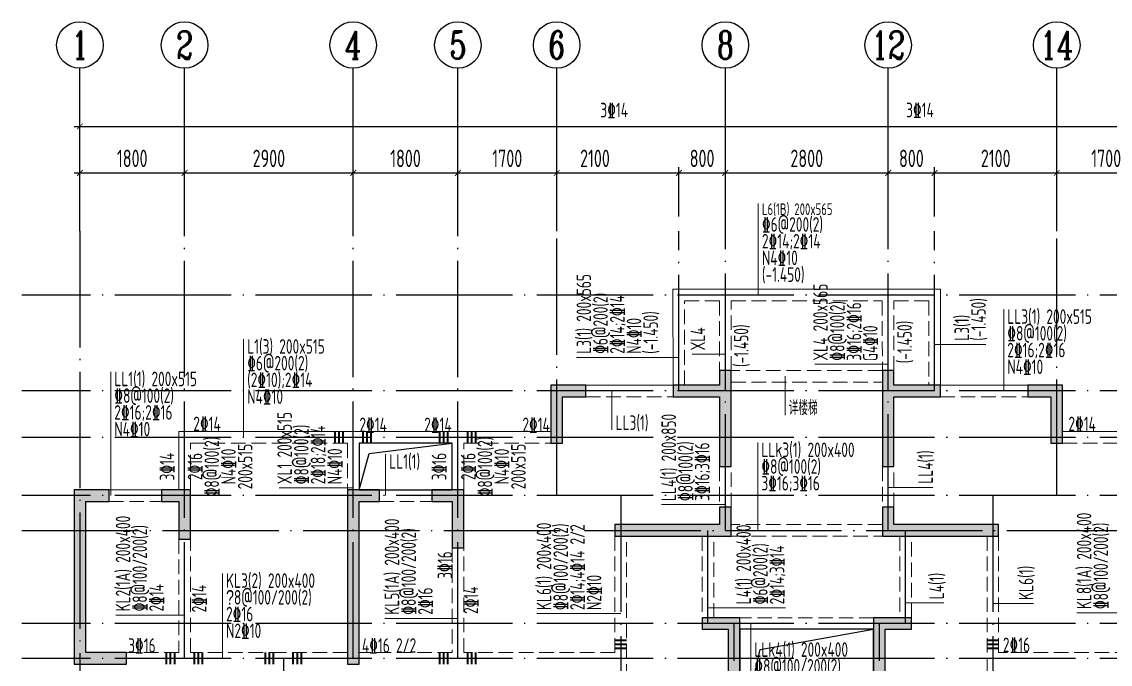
# Model space of a CAD drawing. Extents: x -655480 to 203344, y -294099 to 287156.
# Drawn here: x -75729 to -57009, y 64136 to 75186 of the extents above; entities that cross this region are included whole.
import ezdxf
from ezdxf.enums import TextEntityAlignment as Align

# ---------------------------------------------------------------- set-up
doc = ezdxf.new("R2010")
doc.units = 0
doc.header["$LTSCALE"] = 1000
doc.linetypes.add('DASH', pattern=[0.35, 0.25, -0.1])
doc.linetypes.add('DOTE', pattern=[2.42, 2, -0.2, 0.02, -0.2])
doc.layers.get('0').update_dxf_attribs({"linetype": 'CONTINUOUS'})
doc.layers.get('DEFPOINTS').update_dxf_attribs({"linetype": 'CONTINUOUS'})
for name, color, linetype in [('A-AXIS', 1, 'CONTINUOUS'), ('A-DOTE', 10, 'DOTE'), ('AXIS_NUM', 7, 'CONTINUOUS'), ('S-D洞口', 4, 'CONTINUOUS'), ('S-L主梁线', 4, 'DASH'), ('S-L梁编号', 6, 'CONTINUOUS'), ('S-L梁配筋', 7, 'CONTINUOUS'), ('S-Q墙填充', 252, 'CONTINUOUS'), ('S-Q墙实线', 6, 'CONTINUOUS'), ('S-Y一般标注', 3, 'CONTINUOUS')]:
    doc.layers.add(name, color=color, linetype=linetype)
doc.layers.add('梁附加箍筋', color=1, linetype='CONTINUOUS', lineweight=35)
doc.styles.add('TSSD_Axis', font='complex.shx', dxfattribs={"width": 0.7, "bigfont": 'hztxt.shx'})
doc.styles.add('TSSD_DIMENSION', font='Tssdeng.shx', dxfattribs={"width": 0.7, "bigfont": 'tssdchn.shx'})
doc.styles.add('TSSD_REIN', font='tssdeng.shx', dxfattribs={"width": 0.7, "height": 300, "bigfont": 'tssdchn.shx'})
doc.dimstyles.new('TSSD_100_100', dxfattribs={"dimtxt": 300, "dimasz": 100, "dimexe": 100, "dimexo": 250, "dimgap": 100, "dimtad": 1, "dimdec": 0, "dimzin": 0, "dimdsep": 46, "dimtxsty": 'TSSD_DIMENSION', "dimblk": 'ARCHTICK', "dimcen": 0, "dimdle": 100, "dimclrt": 7, "dimadec": 0, "dimazin": 0, "dimtfac": 1, "dimtdec": 0, "dimtix": 1, "dimtmove": 2, "dimatfit": 3, "dimldrblk": 'ARCHTICK', "dimfxl": 1, "dimtolj": 1, "dimtzin": 0, "dimarcsym": 0})

# ---------------------------------------------------------------- blocks, each defined once
blk = doc.blocks.new('ts_axno')
at = {"color": 0, "linetype": 'ByBlock', "lineweight": -2}
blk.add_circle((0, 0), 0.5, dxfattribs=at)
at = {"color": 0, "linetype": 'ByBlock', "lineweight": -2, "style": 'TSSD_Axis', "width": 0.7}
blk.add_attdef('A', text='', height=0.6, dxfattribs=at).set_placement((0, 0), align=Align.MIDDLE_CENTER)
blk = doc.blocks.new('_ArchTick')
at = {"color": 0, "linetype": 'ByBlock', "const_width": 0.15}
blk.add_lwpolyline([(-0.5, -0.5), (0.5, 0.5)], dxfattribs=at)
blk = doc.blocks.new('*D150')
at = {"layer": 'DEFPOINTS', "color": 0, "transparency": 16777216}
for p in [(6400, 19250), (4600, 18250), (6400, 18250)]:
    blk.add_point(p, dxfattribs=at)
at = {"layer": 'S-Y一般标注', "color": 0, "lineweight": -2, "transparency": 16777216}
for p, q in [((4600, 18500), (4600, 19350)), ((6400, 18500), (6400, 19350)), ((4500, 19250), (6500, 19250))]:
    blk.add_line(p, q, dxfattribs=at)
at = {"layer": 'S-Y一般标注', "color": 0, "lineweight": -2, "transparency": 16777216, "xscale": 100, "yscale": 100, "zscale": 100, "rotation": 180}
blk.add_blockref('_ArchTick', (4600, 19250), dxfattribs=at)
at = {"layer": 'S-Y一般标注', "color": 0, "lineweight": -2, "transparency": 16777216, "xscale": 100, "yscale": 100, "zscale": 100}
blk.add_blockref('_ArchTick', (6400, 19250), dxfattribs=at)
at = {"layer": 'S-Y一般标注', "color": 7, "transparency": 16777216, "insert": (5500, 19500), "char_height": 300, "attachment_point": 5, "style": 'TSSD_DIMENSION'}
blk.add_mtext('\\A1;1800', dxfattribs=at)
blk = doc.blocks.new('*D151')
at = {"layer": 'DEFPOINTS', "color": 0, "transparency": 16777216}
for p in [(9300, 19250), (6400, 18250), (9300, 18250)]:
    blk.add_point(p, dxfattribs=at)
at = {"layer": 'S-Y一般标注', "color": 0, "lineweight": -2, "transparency": 16777216}
for p, q in [((6400, 18500), (6400, 19350)), ((9300, 18500), (9300, 19350)), ((6300, 19250), (9400, 19250))]:
    blk.add_line(p, q, dxfattribs=at)
at = {"layer": 'S-Y一般标注', "color": 0, "lineweight": -2, "transparency": 16777216, "xscale": 100, "yscale": 100, "zscale": 100, "rotation": 180}
blk.add_blockref('_ArchTick', (6400, 19250), dxfattribs=at)
at = {"layer": 'S-Y一般标注', "color": 0, "lineweight": -2, "transparency": 16777216, "xscale": 100, "yscale": 100, "zscale": 100}
blk.add_blockref('_ArchTick', (9300, 19250), dxfattribs=at)
at = {"layer": 'S-Y一般标注', "color": 7, "transparency": 16777216, "insert": (7850, 19500), "char_height": 300, "attachment_point": 5, "style": 'TSSD_DIMENSION'}
blk.add_mtext('\\A1;2900', dxfattribs=at)
blk = doc.blocks.new('*D152')
at = {"layer": 'DEFPOINTS', "color": 0, "transparency": 16777216}
for p in [(11100, 19250), (9300, 18250), (11100, 18250)]:
    blk.add_point(p, dxfattribs=at)
at = {"layer": 'S-Y一般标注', "color": 0, "lineweight": -2, "transparency": 16777216}
for p, q in [((9300, 18500), (9300, 19350)), ((11100, 18500), (11100, 19350)), ((9200, 19250), (11200, 19250))]:
    blk.add_line(p, q, dxfattribs=at)
at = {"layer": 'S-Y一般标注', "color": 0, "lineweight": -2, "transparency": 16777216, "xscale": 100, "yscale": 100, "zscale": 100, "rotation": 180}
blk.add_blockref('_ArchTick', (9300, 19250), dxfattribs=at)
at = {"layer": 'S-Y一般标注', "color": 0, "lineweight": -2, "transparency": 16777216, "xscale": 100, "yscale": 100, "zscale": 100}
blk.add_blockref('_ArchTick', (11100, 19250), dxfattribs=at)
at = {"layer": 'S-Y一般标注', "color": 7, "transparency": 16777216, "insert": (10200, 19500), "char_height": 300, "attachment_point": 5, "style": 'TSSD_DIMENSION'}
blk.add_mtext('\\A1;1800', dxfattribs=at)
blk = doc.blocks.new('*D153')
at = {"layer": 'DEFPOINTS', "color": 0, "transparency": 16777216}
for p in [(12800, 19250), (11100, 18250), (12800, 18250)]:
    blk.add_point(p, dxfattribs=at)
at = {"layer": 'S-Y一般标注', "color": 0, "lineweight": -2, "transparency": 16777216}
for p, q in [((11100, 18500), (11100, 19350)), ((12800, 18500), (12800, 19350)), ((11000, 19250), (12900, 19250))]:
    blk.add_line(p, q, dxfattribs=at)
at = {"layer": 'S-Y一般标注', "color": 0, "lineweight": -2, "transparency": 16777216, "xscale": 100, "yscale": 100, "zscale": 100, "rotation": 180}
blk.add_blockref('_ArchTick', (11100, 19250), dxfattribs=at)
at = {"layer": 'S-Y一般标注', "color": 0, "lineweight": -2, "transparency": 16777216, "xscale": 100, "yscale": 100, "zscale": 100}
blk.add_blockref('_ArchTick', (12800, 19250), dxfattribs=at)
at = {"layer": 'S-Y一般标注', "color": 7, "transparency": 16777216, "insert": (11950, 19500), "char_height": 300, "attachment_point": 5, "style": 'TSSD_DIMENSION'}
blk.add_mtext('\\A1;1700', dxfattribs=at)
blk = doc.blocks.new('*D154')
at = {"layer": 'DEFPOINTS', "color": 0, "transparency": 16777216}
for p in [(14900, 19250), (12800, 18250), (14900, 18250)]:
    blk.add_point(p, dxfattribs=at)
at = {"layer": 'S-Y一般标注', "color": 0, "lineweight": -2, "transparency": 16777216}
for p, q in [((12800, 18500), (12800, 19350)), ((14900, 18500), (14900, 19350)), ((12700, 19250), (15000, 19250))]:
    blk.add_line(p, q, dxfattribs=at)
at = {"layer": 'S-Y一般标注', "color": 0, "lineweight": -2, "transparency": 16777216, "xscale": 100, "yscale": 100, "zscale": 100, "rotation": 180}
blk.add_blockref('_ArchTick', (12800, 19250), dxfattribs=at)
at = {"layer": 'S-Y一般标注', "color": 0, "lineweight": -2, "transparency": 16777216, "xscale": 100, "yscale": 100, "zscale": 100}
blk.add_blockref('_ArchTick', (14900, 19250), dxfattribs=at)
at = {"layer": 'S-Y一般标注', "color": 7, "transparency": 16777216, "insert": (13458, 19500), "char_height": 300, "attachment_point": 5, "style": 'TSSD_DIMENSION'}
blk.add_mtext('\\A1;2100', dxfattribs=at)
blk = doc.blocks.new('*D155')
at = {"layer": 'DEFPOINTS', "color": 0, "transparency": 16777216}
for p in [(18500, 19250), (15700, 18250), (18500, 18250)]:
    blk.add_point(p, dxfattribs=at)
at = {"layer": 'S-Y一般标注', "color": 0, "lineweight": -2, "transparency": 16777216}
for p, q in [((15700, 18500), (15700, 19350)), ((18500, 18500), (18500, 19350)), ((15600, 19250), (18600, 19250))]:
    blk.add_line(p, q, dxfattribs=at)
at = {"layer": 'S-Y一般标注', "color": 0, "lineweight": -2, "transparency": 16777216, "xscale": 100, "yscale": 100, "zscale": 100, "rotation": 180}
blk.add_blockref('_ArchTick', (15700, 19250), dxfattribs=at)
at = {"layer": 'S-Y一般标注', "color": 0, "lineweight": -2, "transparency": 16777216, "xscale": 100, "yscale": 100, "zscale": 100}
blk.add_blockref('_ArchTick', (18500, 19250), dxfattribs=at)
at = {"layer": 'S-Y一般标注', "color": 7, "transparency": 16777216, "insert": (17100, 19500), "char_height": 300, "attachment_point": 5, "style": 'TSSD_DIMENSION'}
blk.add_mtext('\\A1;2800', dxfattribs=at)
blk = doc.blocks.new('*D156')
at = {"layer": 'DEFPOINTS', "color": 0, "transparency": 16777216}
for p in [(19300, 19250), (18500, 18250), (19300, 18250)]:
    blk.add_point(p, dxfattribs=at)
at = {"layer": 'S-Y一般标注', "color": 0, "lineweight": -2, "transparency": 16777216}
for p, q in [((18500, 18500), (18500, 19350)), ((19300, 18500), (19300, 19350)), ((18400, 19250), (19400, 19250))]:
    blk.add_line(p, q, dxfattribs=at)
at = {"layer": 'S-Y一般标注', "color": 0, "lineweight": -2, "transparency": 16777216, "xscale": 100, "yscale": 100, "zscale": 100, "rotation": 180}
blk.add_blockref('_ArchTick', (18500, 19250), dxfattribs=at)
at = {"layer": 'S-Y一般标注', "color": 0, "lineweight": -2, "transparency": 16777216, "xscale": 100, "yscale": 100, "zscale": 100}
blk.add_blockref('_ArchTick', (19300, 19250), dxfattribs=at)
at = {"layer": 'S-Y一般标注', "color": 7, "transparency": 16777216, "insert": (18900, 19500), "char_height": 300, "attachment_point": 5, "style": 'TSSD_DIMENSION'}
blk.add_mtext('\\A1;800', dxfattribs=at)
blk = doc.blocks.new('*D157')
at = {"layer": 'DEFPOINTS', "color": 0, "transparency": 16777216}
for p in [(23100, 19250), (21400, 18250), (23100, 18250)]:
    blk.add_point(p, dxfattribs=at)
at = {"layer": 'S-Y一般标注', "color": 0, "lineweight": -2, "transparency": 16777216}
for p, q in [((21400, 18500), (21400, 19350)), ((23100, 18500), (23100, 19350)), ((21300, 19250), (23200, 19250))]:
    blk.add_line(p, q, dxfattribs=at)
at = {"layer": 'S-Y一般标注', "color": 0, "lineweight": -2, "transparency": 16777216, "xscale": 100, "yscale": 100, "zscale": 100, "rotation": 180}
blk.add_blockref('_ArchTick', (21400, 19250), dxfattribs=at)
at = {"layer": 'S-Y一般标注', "color": 0, "lineweight": -2, "transparency": 16777216, "xscale": 100, "yscale": 100, "zscale": 100}
blk.add_blockref('_ArchTick', (23100, 19250), dxfattribs=at)
at = {"layer": 'S-Y一般标注', "color": 7, "transparency": 16777216, "insert": (22250, 19500), "char_height": 300, "attachment_point": 5, "style": 'TSSD_DIMENSION'}
blk.add_mtext('\\A1;1700', dxfattribs=at)
blk = doc.blocks.new('*D172')
at = {"layer": 'DEFPOINTS', "color": 0, "transparency": 16777216}
for p in [(54600, 20050), (4600, 18250), (54600, 18250)]:
    blk.add_point(p, dxfattribs=at)
at = {"layer": 'S-Y一般标注', "color": 0, "lineweight": -2, "transparency": 16777216}
for p, q in [((4500, 20050), (54700, 20050)), ((4600, 18500), (4600, 20150)), ((54600, 18500), (54600, 20150))]:
    blk.add_line(p, q, dxfattribs=at)
at = {"layer": 'S-Y一般标注', "color": 0, "lineweight": -2, "transparency": 16777216, "xscale": 100, "yscale": 100, "zscale": 100, "rotation": 180}
blk.add_blockref('_ArchTick', (4600, 20050), dxfattribs=at)
at = {"layer": 'S-Y一般标注', "color": 0, "lineweight": -2, "transparency": 16777216, "xscale": 100, "yscale": 100, "zscale": 100}
blk.add_blockref('_ArchTick', (54600, 20050), dxfattribs=at)
at = {"layer": 'S-Y一般标注', "color": 7, "transparency": 16777216, "insert": (29600, 20300), "char_height": 300, "attachment_point": 5, "style": 'TSSD_DIMENSION'}
blk.add_mtext('\\A1;50000', dxfattribs=at)
blk = doc.blocks.new('*D183')
at = {"layer": 'DEFPOINTS', "color": 0, "transparency": 16777216}
for p in [(15700, 19250), (14900, 18250), (15700, 18250)]:
    blk.add_point(p, dxfattribs=at)
at = {"layer": 'S-Y一般标注', "color": 0, "lineweight": -2, "transparency": 16777216}
for p, q in [((14900, 18500), (14900, 19350)), ((15700, 18500), (15700, 19350)), ((14800, 19250), (15800, 19250))]:
    blk.add_line(p, q, dxfattribs=at)
at = {"layer": 'S-Y一般标注', "color": 0, "lineweight": -2, "transparency": 16777216, "xscale": 100, "yscale": 100, "zscale": 100, "rotation": 180}
blk.add_blockref('_ArchTick', (14900, 19250), dxfattribs=at)
at = {"layer": 'S-Y一般标注', "color": 0, "lineweight": -2, "transparency": 16777216, "xscale": 100, "yscale": 100, "zscale": 100}
blk.add_blockref('_ArchTick', (15700, 19250), dxfattribs=at)
at = {"layer": 'S-Y一般标注', "color": 7, "transparency": 16777216, "insert": (15300, 19500), "char_height": 300, "attachment_point": 5, "style": 'TSSD_DIMENSION'}
blk.add_mtext('\\A1;800', dxfattribs=at)
blk = doc.blocks.new('*D184')
at = {"layer": 'DEFPOINTS', "color": 0, "transparency": 16777216}
for p in [(21400, 19250), (19300, 18250), (21400, 18250)]:
    blk.add_point(p, dxfattribs=at)
at = {"layer": 'S-Y一般标注', "color": 0, "lineweight": -2, "transparency": 16777216}
for p, q in [((19300, 18500), (19300, 19350)), ((21400, 18500), (21400, 19350)), ((19200, 19250), (21500, 19250))]:
    blk.add_line(p, q, dxfattribs=at)
at = {"layer": 'S-Y一般标注', "color": 0, "lineweight": -2, "transparency": 16777216, "xscale": 100, "yscale": 100, "zscale": 100, "rotation": 180}
blk.add_blockref('_ArchTick', (19300, 19250), dxfattribs=at)
at = {"layer": 'S-Y一般标注', "color": 0, "lineweight": -2, "transparency": 16777216, "xscale": 100, "yscale": 100, "zscale": 100}
blk.add_blockref('_ArchTick', (21400, 19250), dxfattribs=at)
at = {"layer": 'S-Y一般标注', "color": 7, "transparency": 16777216, "insert": (20350, 19500), "char_height": 300, "attachment_point": 5, "style": 'TSSD_DIMENSION'}
blk.add_mtext('\\A1;2100', dxfattribs=at)
blk = doc.blocks.new('20210807.15312791')
at = {"layer": 'S-Q墙填充'}
h = blk.add_hatch(color=252, dxfattribs=at)
h.dxf.hatch_style = 1
h.paths.add_polyline_path([(72216, 67840), (72216, 68190), (72016, 68190), (72016, 67940), (71216, 67940), (71216, 67740), (72016, 67740), (72016, 66540), (72216, 66540)])
h = blk.add_hatch(color=252, dxfattribs=at)
h.dxf.hatch_style = 1
h.paths.add_polyline_path([(74816, 67840), (74816, 66540), (75016, 66540), (75016, 67740), (75815, 67740), (75815, 67940), (75016, 67940), (75016, 68190), (74816, 68190)])
h = blk.add_hatch(color=252, dxfattribs=at)
h.dxf.hatch_style = 1
h.paths.add_polyline_path([(69316, 67740), (69716, 67740), (69716, 67940), (69116, 67940), (69116, 66940), (69316, 66940)])
h = blk.add_hatch(color=252, dxfattribs=at)
h.dxf.hatch_style = 1
h.paths.add_polyline_path([(77916, 67940), (77316, 67940), (77316, 67740), (77716, 67740), (77716, 66940), (77916, 66940)])
h = blk.add_hatch(color=252, dxfattribs=at)
h.dxf.hatch_style = 1
h.paths.add_polyline_path([(61116, 65940), (61516, 65940), (61516, 66140), (60916, 66140), (60916, 63140), (61816, 63140), (61816, 63340), (61116, 63340)])
h = blk.add_hatch(color=252, dxfattribs=at)
h.dxf.hatch_style = 1
h.paths.add_polyline_path([(62416, 65940), (62716, 65940), (62716, 65290), (62916, 65290), (62916, 66140), (62416, 66140)])
h = blk.add_hatch(color=252, dxfattribs=at)
h.dxf.hatch_style = 1
h.paths.add_polyline_path([(65816, 65940), (66166, 65940), (66166, 66140), (65616, 66140), (65616, 63140), (65816, 63140)])
h = blk.add_hatch(color=252, dxfattribs=at)
h.dxf.hatch_style = 1
h.paths.add_polyline_path([(67616, 66140), (67066, 66140), (67066, 65940), (67416, 65940), (67416, 65140), (67616, 65140)])
h = blk.add_hatch(color=252, dxfattribs=at)
h.dxf.hatch_style = 1
h.paths.add_polyline_path([(70216, 65340), (71816, 65340), (72216, 65340), (72216, 65840), (72016, 65840), (72016, 65540), (71816, 65540), (70216, 65540)])
h = blk.add_hatch(color=252, dxfattribs=at)
h.dxf.hatch_style = 1
h.paths.add_polyline_path([(75016, 65540), (75016, 65840), (74816, 65840), (74816, 65340), (75216, 65340), (76816, 65340), (76816, 65540), (75216, 65540)])
h = blk.add_hatch(color=252, dxfattribs=at)
h.dxf.hatch_style = 1
h.paths.add_polyline_path([(72366, 61840), (72366, 63940), (71716, 63940), (71716, 63740), (72166, 63740), (72166, 61640), (72566, 61640), (72566, 61840)])
h = blk.add_hatch(color=252, dxfattribs=at)
h.dxf.hatch_style = 1
h.paths.add_polyline_path([(74866, 61640), (74866, 63740), (75316, 63740), (75316, 63940), (74666, 63940), (74666, 61840), (74466, 61840), (74466, 61640)])
at = {"layer": 'S-D洞口', "color": 5}
for points in [[(65816, 66140), (67416, 66140), (67416, 66940), (65816, 66940), (65816, 66140), (65993, 66762), (67416, 66940)], [(72366, 61840), (74666, 61840), (74666, 63740), (72366, 63740), (72366, 61840), (72712, 63393), (74666, 63740)]]:
    blk.add_lwpolyline(points, dxfattribs=at)
at = {"layer": 'S-L主梁线', "linetype": 'ByBlock', "lineweight": 18}
for p, q in [((72116, 69590), (71215, 69589)), ((71215, 69589), (71216, 67940)), ((74915, 69590), (72116, 69590)), ((75816, 69590), (74915, 69590)), ((75815, 67940), (75816, 69590)), ((71216, 67940), (69716, 67940)), ((77316, 67940), (75815, 67940)), ((62716, 67140), (62716, 66140)), ((65716, 67140), (62716, 67140)), ((67516, 67140), (65716, 67140)), ((69116, 67140), (67516, 67140)), ((79516, 67140), (77916, 67140)), ((65816, 66940), (67416, 66940)), ((65816, 66140), (65816, 66940)), ((67416, 66940), (67416, 66140)), ((62416, 66140), (61516, 66140)), ((67066, 66140), (66166, 66140)), ((72366, 63740), (74666, 63740))]:
    blk.add_line(p, q, dxfattribs=at)
at = {"layer": 'S-L主梁线', "linetype": 'DASH', "lineweight": 18}
for p, q in [((71415, 69389), (72016, 69390)), ((71416, 67940), (71415, 69389)), ((72016, 69390), (72016, 68190)), ((72216, 69390), (74815, 69390)), ((72216, 68190), (72216, 69390)), ((74815, 69390), (74816, 68190)), ((75015, 69390), (75616, 69390)), ((75016, 68190), (75015, 69390)), ((75616, 69390), (75615, 67940)), ((74816, 68190), (72216, 68190)), ((72216, 67990), (74816, 67990)), ((69716, 67740), (71216, 67740)), ((75815, 67740), (77316, 67740)), ((62916, 66940), (65616, 66940)), ((62916, 66140), (62916, 66940)), ((65616, 66940), (65616, 66140)), ((67616, 66940), (69116, 66940)), ((67616, 66140), (67616, 66940)), ((77916, 66940), (79416, 66940)), ((72016, 66540), (72016, 65840)), ((72216, 65840), (72216, 66540)), ((74816, 66540), (74816, 65840)), ((75016, 65840), (75016, 66540)), ((61516, 65940), (62416, 65940)), ((66166, 65940), (67066, 65940)), ((74816, 65540), (72216, 65540)), ((70216, 65340), (70216, 63340)), ((70416, 63240), (70416, 65340)), ((71716, 65340), (71716, 63940)), ((71916, 63940), (71916, 65340)), ((72216, 65340), (74816, 65340)), ((75116, 65340), (75116, 63940)), ((75316, 63940), (75316, 65340)), ((76616, 65340), (76616, 63240)), ((76816, 63340), (76816, 65340)), ((62716, 65290), (62716, 63340)), ((62916, 63340), (62916, 65290)), ((67416, 65140), (67416, 63340)), ((67616, 63340), (67616, 65140)), ((74666, 63940), (72366, 63940)), ((62716, 63340), (61816, 63340)), ((64516, 63340), (62916, 63340)), ((65616, 63340), (64516, 63340)), ((67416, 63340), (65816, 63340)), ((70216, 63340), (67616, 63340)), ((79416, 63340), (76816, 63340)), ((70416, 61840), (70416, 63240)), ((76616, 63240), (76616, 61840))]:
    blk.add_line(p, q, dxfattribs=at)
at = {"layer": 'S-Q墙实线'}
blk.add_lwpolyline([(72216, 67840), (72216, 68190), (72016, 68190), (72016, 67940), (71216, 67940), (71216, 67740), (72016, 67740), (72016, 66540), (72216, 66540), (72216, 67840)], dxfattribs=at)
for points in [[(74816, 67840), (74816, 66540), (75016, 66540), (75016, 67740), (75815, 67740), (75815, 67940), (75016, 67940), (75016, 68190), (74816, 68190)], [(69316, 67740), (69716, 67740), (69716, 67940), (69116, 67940), (69116, 66940), (69316, 66940)], [(77916, 67940), (77316, 67940), (77316, 67740), (77716, 67740), (77716, 66940), (77916, 66940)], [(61116, 65940), (61516, 65940), (61516, 66140), (60916, 66140), (60916, 63140), (61816, 63140), (61816, 63340), (61116, 63340)], [(62416, 65940), (62716, 65940), (62716, 65290), (62916, 65290), (62916, 66140), (62416, 66140)], [(65816, 65940), (66166, 65940), (66166, 66140), (65616, 66140), (65616, 63140), (65816, 63140)], [(67616, 66140), (67066, 66140), (67066, 65940), (67416, 65940), (67416, 65140), (67616, 65140)], [(70216, 65340), (71816, 65340), (72216, 65340), (72216, 65840), (72016, 65840), (72016, 65540), (71816, 65540), (70216, 65540)], [(75016, 65540), (75016, 65840), (74816, 65840), (74816, 65340), (75216, 65340), (76816, 65340), (76816, 65540), (75216, 65540)], [(72366, 61840), (72366, 63940), (71716, 63940), (71716, 63740), (72166, 63740), (72166, 61640), (72566, 61640), (72566, 61840)], [(74866, 61640), (74866, 63740), (75316, 63740), (75316, 63940), (74666, 63940), (74666, 61840), (74466, 61840), (74466, 61640)]]:
    blk.add_lwpolyline(points, close=True, dxfattribs=at)
blk = doc.blocks.new('20210726.16395156')
at = {"layer": 'A-AXIS'}
for p, q in [((4600, 18249.9), (4600, 21049.9)), ((6400, 18249.9), (6400, 21049.9)), ((9300, 18249.9), (9300, 21049.9)), ((11100, 18249.9), (11100, 21049.9)), ((12800, 18249.9), (12800, 21049.9)), ((15700, 18249.9), (15700, 21049.9)), ((18500, 18249.9), (18500, 21049.9)), ((21400, 18249.9), (21400, 21049.9))]:
    blk.add_line(p, q, dxfattribs=at)
at = {"layer": 'A-DOTE'}
for p, q in [((4600, 18249.9), (4600, 3600)), ((6400, 10900), (6400, 18249.9)), ((9300, 10900), (9300, 18249.9)), ((11100, 10900), (11100, 18249.9)), ((12800, 13700), (12800, 18249.9)), ((14900, 15500), (14900, 18249.9)), ((15700, 13100.3), (15700, 18249.9)), ((18500, 13100.3), (18500, 18249.9)), ((19300, 15500), (19300, 18249.9)), ((21400, 13700), (21400, 18249.9)), ((55600, 17150), (3600, 17150)), ((55600, 15500), (3600, 15500)), ((55600, 14700), (3600, 14700)), ((55600, 13700), (3600, 13700)), ((13900.2, 13700), (13900, 3600)), ((20299.8, 13700), (20300, 3600)), ((3600, 13100.3), (55600, 13100.3)), ((15400, 11500), (15400, 13100)), ((18800, 11500), (18800, 13100)), ((55600, 11500), (3600, 11500)), ((15850, 3600), (15850, 11500)), ((18350, 3600.1), (18350, 11500)), ((55600, 10900), (3600, 10900)), ((8100, 10900), (8100, 3600))]:
    blk.add_line(p, q, dxfattribs=at)
at = {"layer": 'A-AXIS'}
ref = blk.add_blockref('ts_axno', (4600, 21449.9), dxfattribs=dict(at, xscale=800, yscale=800, zscale=800))
ref.add_attrib('1', '1', dxfattribs={"layer": 'AXIS_NUM', "height": 480, "style": 'TSSD_Axis', "width": 0.7}).set_placement((4600, 21449.9), align=Align.MIDDLE_CENTER)
ref = blk.add_blockref('ts_axno', (6400, 21449.9), dxfattribs=dict(at, xscale=800, yscale=800, zscale=800))
ref.add_attrib('2', '2', dxfattribs={"layer": 'AXIS_NUM', "height": 480, "style": 'TSSD_Axis', "width": 0.7}).set_placement((6400, 21449.9), align=Align.MIDDLE_CENTER)
ref = blk.add_blockref('ts_axno', (9300, 21449.9), dxfattribs=dict(at, xscale=800, yscale=800, zscale=800))
ref.add_attrib('3', '4', dxfattribs={"layer": 'AXIS_NUM', "height": 480, "style": 'TSSD_Axis', "width": 0.7}).set_placement((9300, 21449.9), align=Align.MIDDLE_CENTER)
ref = blk.add_blockref('ts_axno', (11100, 21449.9), dxfattribs=dict(at, xscale=800, yscale=800, zscale=800))
ref.add_attrib('4', '5', dxfattribs={"layer": 'AXIS_NUM', "height": 480, "style": 'TSSD_Axis', "width": 0.7}).set_placement((11100, 21449.9), align=Align.MIDDLE_CENTER)
ref = blk.add_blockref('ts_axno', (12800, 21449.9), dxfattribs=dict(at, xscale=800, yscale=800, zscale=800))
ref.add_attrib('5', '6', dxfattribs={"layer": 'AXIS_NUM', "height": 480, "style": 'TSSD_Axis', "width": 0.7}).set_placement((12800, 21449.9), align=Align.MIDDLE_CENTER)
ref = blk.add_blockref('ts_axno', (15700, 21449.9), dxfattribs=dict(at, xscale=800, yscale=800, zscale=800))
ref.add_attrib('6', '8', dxfattribs={"layer": 'AXIS_NUM', "height": 480, "style": 'TSSD_Axis', "width": 0.7}).set_placement((15700, 21449.9), align=Align.MIDDLE_CENTER)
ref = blk.add_blockref('ts_axno', (18500, 21449.9), dxfattribs=dict(at, xscale=800, yscale=800, zscale=800))
ref.add_attrib('7', '12', dxfattribs={"layer": 'AXIS_NUM', "height": 480, "style": 'TSSD_Axis', "width": 0.7}).set_placement((18500, 21449.9), align=Align.MIDDLE_CENTER)
ref = blk.add_blockref('ts_axno', (21400, 21449.9), dxfattribs=dict(at, xscale=800, yscale=800, zscale=800))
ref.add_attrib('8', '14', dxfattribs={"layer": 'AXIS_NUM', "height": 480, "style": 'TSSD_Axis', "width": 0.7}).set_placement((21400, 21449.9), align=Align.MIDDLE_CENTER)
at = {"layer": 'S-Y一般标注'}
for base, p1, p2, picture, middle in [((54600, 20049.9), (4600, 18249.9), (54600, 18249.9), '*D172', (29600, 20299.9)), ((6400, 19249.9), (4600, 18249.9), (6400, 18249.9), '*D150', (5500, 19499.9)), ((9300, 19249.9), (6400, 18249.9), (9300, 18249.9), '*D151', (7850, 19499.9)), ((11100, 19249.9), (9300, 18249.9), (11100, 18249.9), '*D152', (10200, 19499.9)), ((12800, 19249.9), (11100, 18249.9), (12800, 18249.9), '*D153', (11950, 19499.9)), ((15700, 19249.9), (14900, 18249.9), (15700, 18249.9), '*D183', (15300, 19499.9)), ((18500, 19249.9), (15700, 18249.9), (18500, 18249.9), '*D155', (17100, 19499.9)), ((19300, 19249.9), (18500, 18249.9), (19300, 18249.9), '*D156', (18900, 19499.9)), ((21400, 19249.9), (19300, 18249.9), (21400, 18249.9), '*D184', (20350, 19499.9)), ((23100, 19249.9), (21400, 18249.9), (23100, 18249.9), '*D157', (22250, 19499.9))]:
    dim = blk.add_linear_dim(base=base, p1=p1, p2=p2, dimstyle='TSSD_100_100', dxfattribs=at)
    dim.commit()
    dim.dimension.update_dxf_attribs({"geometry": picture, "text_midpoint": middle})
dim = blk.add_linear_dim(base=(14900, 19249.9), p1=(12800, 18249.9), p2=(14900, 18249.9), dimstyle='TSSD_100_100', dxfattribs=at)
dim.commit()
dim.dimension.update_dxf_attribs({"geometry": '*D154', "text_midpoint": (13458.1, 19499.9), "dimtype": 160})

msp = doc.modelspace()

# ---------------------------------------------------------------- linework, layer by layer
at = {"layer": 'S-L梁编号', "lineweight": 18}
for p, q in [((-63061.8, 70486.12), (-63061.8, 72062.62)), ((-58841.74, 68836.12), (-58841.74, 70240.27)), ((-71914.61, 68036.12), (-71914.61, 69726.7)), ((-60028.88, 69637.45), (-59149.31, 69637.45)), ((-63628.51, 69470.69), (-64197.02, 69470.69)), ((-64428.67, 69412.47), (-66187.35, 69412.47)), ((-60828.22, 69295.24), (-62087.5, 69295.24)), ((-74198.97, 67036.12), (-74198.97, 69167.98)), ((-62602.01, 69090.61), (-62602.01, 68419.68)), ((-65578.98, 68836.12), (-65578.98, 68165.2)), ((-63071.13, 66436.39), (-63071.13, 67948.93)), ((-69472.13, 67036.12), (-69472.13, 67748.78)), ((-70028.5, 67169), (-71304.4, 67169)), ((-60828.51, 67177.85), (-60059.7, 67177.85)), ((-63628.51, 66881.47), (-64727.28, 66881.47)), ((-72278.04, 64236.12), (-72278.04, 65699.3)), ((-60528.63, 65191.7), (-59869.27, 65191.7)), ((-59028.51, 65179.88), (-58330.72, 65179.88)), ((-72928.5, 64980.52), (-74112.18, 64980.52)), ((-65428.5, 65005.97), (-66872.77, 65005.97)), ((-63928.57, 65103.58), (-62595.4, 65103.58)), ((-56228.51, 65021.62), (-57583.55, 65021.62)), ((-68228.5, 64925), (-69487.17, 64925)), ((-63191.6, 64836.12), (-63191.6, 63669.14))]:
    msp.add_line(p, q, dxfattribs=at)
at = {"layer": '梁附加箍筋', "lineweight": 35}
for p, q in [((-70338.51, 67936.12), (-70338.51, 68136.12)), ((-70268.51, 67936.12), (-70268.51, 68136.12)), ((-70198.51, 67936.12), (-70198.51, 68136.12)), ((-69858.51, 67936.12), (-69858.51, 68136.12)), ((-69788.51, 67936.12), (-69788.51, 68136.12)), ((-69718.51, 67936.12), (-69718.51, 68136.12)), ((-68538.5, 67936.12), (-68538.5, 68136.12)), ((-68468.5, 67936.12), (-68468.5, 68136.12)), ((-68398.5, 67936.12), (-68398.5, 68136.12)), ((-68058.5, 67936.12), (-68058.5, 68136.12)), ((-67988.5, 67936.12), (-67988.5, 68136.12)), ((-67918.5, 67936.12), (-67918.5, 68136.12)), ((-65328.5, 64546.13), (-65528.5, 64546.12)), ((-65328.5, 64476.13), (-65528.5, 64476.12)), ((-65328.5, 64406.13), (-65528.5, 64406.12)), ((-58928.51, 64546.12), (-59128.51, 64546.13)), ((-58928.51, 64476.12), (-59128.51, 64476.13)), ((-58928.51, 64406.12), (-59128.51, 64406.13)), ((-73238.5, 64136.12), (-73238.5, 64336.12)), ((-73168.5, 64136.12), (-73168.5, 64336.12)), ((-73098.5, 64136.12), (-73098.5, 64336.12)), ((-72758.5, 64136.12), (-72758.5, 64336.12)), ((-72688.5, 64136.12), (-72688.5, 64336.12)), ((-72618.5, 64136.12), (-72618.5, 64336.12)), ((-71538.5, 64136.12), (-71538.5, 64336.12)), ((-71468.5, 64136.12), (-71468.5, 64336.12)), ((-71398.5, 64136.12), (-71398.5, 64336.12)), ((-71058.5, 64136.12), (-71058.5, 64336.12)), ((-70988.5, 64136.12), (-70988.5, 64336.12)), ((-70918.5, 64136.12), (-70918.5, 64336.12)), ((-68538.5, 64136.12), (-68538.5, 64336.12)), ((-68468.5, 64136.12), (-68468.5, 64336.12)), ((-68398.5, 64136.12), (-68398.5, 64336.12)), ((-68058.5, 64136.12), (-68058.5, 64336.12)), ((-67988.5, 64136.12), (-67988.5, 64336.12)), ((-67918.5, 64136.12), (-67918.5, 64336.12))]:
    msp.add_line(p, q, dxfattribs=at)

# ---------------------------------------------------------------- block references
at = {"layer": 'A-DOTE'}
msp.add_blockref('20210726.16395156', (-79328.51, 53336.08), dxfattribs=at)
at = {"layer": 'S-Q墙填充'}
msp.add_blockref('20210807.15312791', (-135744.15, 996.58), dxfattribs=at)

# ---------------------------------------------------------------- texts
at = {"layer": 'S-L梁编号', "color": 6, "style": 'TSSD_REIN', "width": 0.7}
for s, height, p in [('L6(1B) 200x565', 200, (-62999.3, 71862.62)), ('LL3(1) 200x515', 250, (-58779.24, 69990.27)), ('L1(3) 200x515', 250, (-71852.11, 69476.7)), ('LL1(1) 200x515', 250, (-74136.47, 68917.98)), ('详楼梯', 250, (-62539.51, 68419.68)), ('LL3(1)', 250, (-65516.48, 68165.2)), ('LLk3(1) 200x400', 250, (-63008.63, 67698.93)), ('LL1(1)', 250, (-69409.63, 67498.78)), ('KL3(2) 200x400', 250, (-72215.54, 65449.3)), ('LLk4(1) 200x400', 250, (-63129.1, 64263.37))]:
    msp.add_text(s, height=height, dxfattribs=at).set_placement(p)
for s, p in [('L3(1) 200x565', (-65937.35, 69474.97)), ('XL4 200x565', (-61866.35, 69357.74)), ('L3(1)', (-59436.81, 69699.95)), ('XL4', (-63975.86, 69533.19)), ('XL1 200x515', (-71083.25, 67231.5)), ('LL4(1) 200x850', (-64477.28, 66943.97)), ('LL4(1)', (-60059.7, 67240.35)), ('KL2(1A) 200x400', (-73862.18, 65043.02)), ('KL8(1A) 200x400', (-57333.55, 65084.12)), ('KL5(1A) 200x400', (-69237.17, 64987.5)), ('KL6(1) 200x400', (-66622.77, 65068.47)), ('L4(1) 200x400', (-63189.63, 65166.08)), ('KL6(1)', (-58330.72, 65242.38)), ('L4(1)', (-59869.27, 65254.2))]:
    msp.add_text(s, height=250, rotation=90, dxfattribs=at).set_placement(p)
at = {"layer": 'S-L梁配筋', "color": 7, "style": 'TSSD_REIN', "width": 0.7}
for s, p in [('3%%13214', (-65778.51, 73542.04)), ('%%1326@200(2)', (-62999.3, 71575.12)), ('2%%13214;2%%13214', (-62999.3, 71287.62)), ('N4%%13210', (-62999.3, 71000.12)), ('(-1.450)', (-62999.3, 70712.62)), ('%%1328@100(2)', (-58779.24, 69702.77)), ('2%%13216;2%%13216', (-58779.24, 69415.27)), ('%%1326@200(2)', (-71852.11, 69189.2)), ('N4%%13210', (-58779.24, 69127.77)), ('(2%%13210);2%%13214', (-71852.11, 68901.7)), ('%%1328@100(2)', (-74136.47, 68630.48)), ('N4%%13210', (-71852.11, 68614.2)), ('2%%13216;2%%13216', (-74136.47, 68342.98)), ('2%%13214', (-72778.5, 68145.32)), ('N4%%13210', (-74136.47, 68055.48)), ('%%1328@100(2)', (-63008.63, 67411.43)), ('3%%13216;3%%13216', (-63008.63, 67123.93)), ('\ue5328@100/200(2)', (-72215.54, 65161.8)), ('2%%13216', (-72215.54, 64874.3)), ('N2%%13210', (-72215.54, 64586.8)), ('3%%13216', (-73898.22, 64333.56)), ('4%%13216 2/2', (-69878.5, 64333.56)), ('%%1328@100/200(2)', (-63129.1, 63975.87))]:
    msp.add_text(s, height=250, dxfattribs=at).set_placement(p)
msp.add_text('3%%13214', height=250, rotation=360, dxfattribs=at).set_placement((-60042.55, 73543.58), align=Align.RIGHT)
for s, p in [('%%1326@200(2)', (-65649.85, 69474.97)), ('2%%13214;2%%13214', (-65362.35, 69474.97)), ('(-1.450)', (-59149.31, 69699.95)), ('%%1328@100(2)', (-61578.85, 69357.74)), ('3%%13216;2%%13216', (-61291.35, 69357.74)), ('N4%%13210', (-65074.85, 69474.97)), ('(-1.450)', (-64787.35, 69474.97)), ('(-1.450)', (-60421.97, 69311.22)), ('(-1.450)', (-63230.4, 69247.44)), ('G4%%13210', (-61010.39, 69347.93)), ('%%1328@100(2)', (-70795.75, 67231.5)), ('2%%13218;2%%13214', (-70508.25, 67231.5)), ('%%1328@100(2)', (-64189.78, 66943.97)), ('N4%%13210', (-70220.75, 67231.5)), ('3%%13216;3%%13216', (-63902.28, 66943.97)), ('%%1328@100/200(2)', (-73574.68, 65043.02)), ('%%1328@100/200(2)', (-68949.67, 64987.5)), ('%%1328@100/200(2)', (-66335.27, 65068.47)), ('%%1328@100/200(2)', (-57046.05, 65084.12)), ('%%1326@200(2)', (-62902.13, 65166.08)), ('3%%13216', (-68327.31, 65605.65)), ('N2%%13210', (-65760.27, 65068.47)), ('2%%13214', (-73287.18, 65043.02)), ('2%%13216', (-68662.17, 64987.5))]:
    msp.add_text(s, height=250, rotation=90, dxfattribs=at).set_placement(p)
for s, p in [('2%%13214', (-69449.11, 68128.78)), ('2%%13214', (-68334.84, 68128.78)), ('2%%13214', (-66646.29, 68128.78)), ('2%%13214', (-57255.35, 68144.6)), ('2%%13216', (-58387.24, 64343.75))]:
    msp.add_text(s, height=250, dxfattribs=at).set_placement(p, align=Align.RIGHT)
for s, p in [('%%1328@100(2)', (-72261.28, 67536.12)), ('%%1328@100(2)', (-67561.85, 67536.12)), ('3%%13214', (-73029.8, 67536.12)), ('N4%%13210', (-71973.78, 67536.12)), ('200x515', (-71686.28, 67536.12)), ('N4%%13210', (-67274.35, 67536.12)), ('200x515', (-66986.85, 67536.12)), ('2%%13216', (-72548.78, 67536.12)), ('3%%13216', (-68352.11, 67536.12)), ('2%%13216', (-67849.35, 67536.12))]:
    msp.add_text(s, height=250, rotation=90, dxfattribs=at).set_placement(p, align=Align.BOTTOM_CENTER)
at = {"layer": 'S-L梁配筋', "color": 1, "style": 'TSSD_REIN', "width": 0.7}
for s, p in [('2%%13214;4%%13214 2/2', (-66047.77, 65068.47)), ('2%%13214;3%%13214', (-62614.63, 65166.08))]:
    msp.add_text(s, height=250, rotation=90, dxfattribs=at).set_placement(p)
at = {"layer": 'S-L梁配筋', "color": 7, "style": 'TSSD_REIN', "width": 0.7}
for p in [(-72553.67, 65264.45), (-67880.09, 65236.12)]:
    msp.add_text('2%%13214', height=250, rotation=90, dxfattribs=at).set_placement(p, align=Align.CENTER)

doc.saveas('drawing.dxf')
